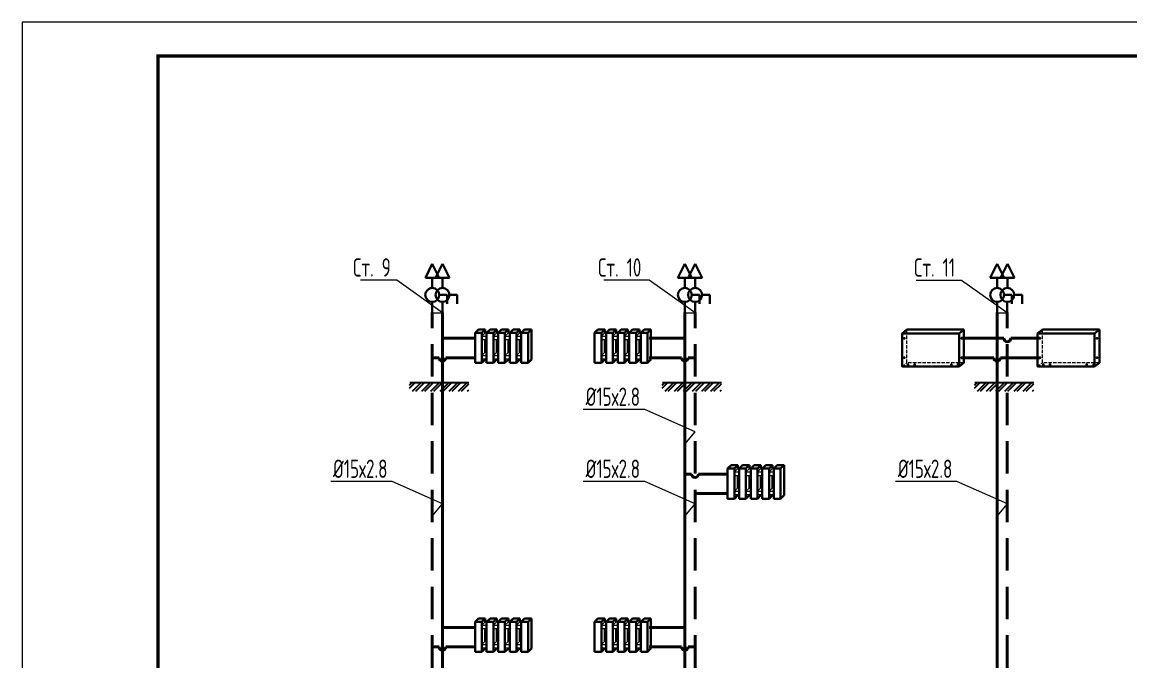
# Model space of a CAD drawing. Header units: millimetres. Extents: x -3929 to 624051, y 52832 to 514950.
# Drawn here: x 17196 to 33520, y 319994 to 329414 of the extents above; entities that cross this region are included whole.
import ezdxf
from ezdxf import colors
from ezdxf.entities.mleader import LeaderData, LeaderLine
from ezdxf.math import Vec2, Vec3

# ---------------------------------------------------------------- set-up
doc = ezdxf.new("R2010")
doc.units = ezdxf.units.MM
for name, pattern in [('GOST2.303 4', [7, 5, -2, 0]), ('Hidden', [7.14375, 4.7625, -2.38125]), ('K5LT32772', [0])]:
    doc.linetypes.add(name, pattern=pattern)
doc.layers.add('9_Форматы', color=7, linetype='Continuous')
doc.layers.add('стояки', color=7, linetype='Continuous')
for name, color, linetype, lineweight in [('Арматура', 4, 'Continuous', 30), ('ОВ', 6, 'Continuous', 40), ('ОВ-рамка', 7, 'Continuous', 30), ('ОВ-ТЕКСТ', 7, 'Continuous', 25), ('СПДС_Штриховка', 252, 'Continuous', 9)]:
    doc.layers.add(name, color=color, linetype=linetype, lineweight=lineweight)
doc.layers.add('т11.1', color=1, linetype='Continuous', true_color=0xff0000)
doc.layers.add('т21.1', color=5, linetype='Continuous', true_color=0x0000ff)
doc.styles.add('СТИЛЬ', font='simplex.shx', dxfattribs={"width": 0.65})

# ---------------------------------------------------------------- blocks, each defined once
blk = doc.blocks.new('В.к.')
at = {"layer": 'Арматура', "color": 7, "lineweight": 30}
for p, q in [((-0.4, 423.9), (-61.4, 302)), ((60.5, 302), (-0.4, 423.9)), ((-61.4, 302), (60.5, 302)), ((-0.4, 210.6), (-0.4, 302)), ((-61.5, 152.3), (-129.3, 152.3)), ((-129.3, 152.3), (-129.3, 76.2)), ((0, 0), (0, 91.4))]:
    blk.add_line(p, q, dxfattribs=at)
blk.add_circle((-0.3, 152.3), 60.9, dxfattribs=at)
blk = doc.blocks.new('gh павнель')
at = {"color": 32, "lineweight": 30, "ltscale": 0.1, "true_color": 0xcd6928}
for p, q in [((29457, 6419), (30297, 6419)), ((30297, 6419), (30297, 5931))]:
    blk.add_line(p, q, dxfattribs=at)
at = {"color": 32, "linetype": 'GOST2.303 4', "lineweight": 18, "ltscale": 10, "true_color": 0xcd6928}
for p, q in [((29457, 5931), (29457, 6419)), ((30297, 5931), (29457, 5931))]:
    blk.add_line(p, q, dxfattribs=at)
at = {"color": 32, "lineweight": 30, "ltscale": 0.1, "true_color": 0xcd6928}
for points in [[(29386, 6364), (29457, 6419)], [(30226, 6364), (30297, 6419)], [(30226, 5877), (30297, 5931)]]:
    blk.add_lwpolyline(points, dxfattribs=at)
blk.add_lwpolyline([(29386, 6364), (30226, 6364), (30226, 5877), (29386, 5877)], close=True, dxfattribs=at)
at = {"color": 32, "linetype": 'GOST2.303 4', "lineweight": 18, "ltscale": 10, "true_color": 0xcd6928}
blk.add_lwpolyline([(29386, 5877), (29457, 5931)], dxfattribs=at)
at = {"color": 32, "lineweight": 30, "ltscale": 0.1, "true_color": 0xcd6928}
for p in [(29422, 6292), (30262, 6292), (29422, 6004), (29472, 5904), (29572, 5904), (30112, 5904), (30212, 5904), (30262, 6004)]:
    blk.add_point(p, dxfattribs=at)
blk = doc.blocks.new('*U3000')
at = {"layer": '9_Форматы', "color": 7, "linetype": 'Continuous', "lineweight": 9, "ltscale": 100}
blk.add_lwpolyline([(5, -5), (5, 292), (-625, 292), (-625, -5)], close=True, dxfattribs=at)
at = {"layer": '9_Форматы', "color": 7, "linetype": 'Continuous', "lineweight": 9, "ltscale": 100, "const_width": 0.5}
blk.add_lwpolyline([(0, 0), (0, 287), (-605, 287), (-605, 0)], close=True, dxfattribs=at)

msp = doc.modelspace()

# ---------------------------------------------------------------- hatches: boundary and pattern name
at = {"layer": 'СПДС_Штриховка', "lineweight": 25}
h = msp.add_hatch(dxfattribs=at)
h.set_pattern_fill('ANSI32', color=253, scale=10)
h.set_pattern_definition([(45, (414620.66, 646011.83), (-67.351921, 67.351921), []), (45, (414665.56, 646011.83), (-67.351921, 67.351921), [])])
h.paths.add_polyline_path([(23774.549, 324105.849), (22899.896, 324105.849), (22899.896, 323978.179), (23774.549, 323978.179)])
h = msp.add_hatch(dxfattribs=at)
h.set_pattern_fill('ANSI32', color=253, scale=10)
h.set_pattern_definition([(45, (418339.48, 646011.83), (-67.351921, 67.351921), []), (45, (418384.38, 646011.83), (-67.351921, 67.351921), [])])
h.paths.add_polyline_path([(27493.37, 324105.849), (26618.717, 324105.849), (26618.717, 323978.179), (27493.37, 323978.179)])
h = msp.add_hatch(dxfattribs=at)
h.set_pattern_fill('ANSI32', color=253, scale=10)
h.set_pattern_definition([(45, (422937.21, 646011.83), (-67.351921, 67.351921), []), (45, (422982.11, 646011.83), (-67.351921, 67.351921), [])])
h.paths.add_polyline_path([(32091.096, 324105.849), (31216.443, 324105.849), (31216.443, 323978.179), (32091.096, 323978.179)])

# ---------------------------------------------------------------- linework, layer by layer
at = {"color": 32, "lineweight": 30, "ltscale": 0.1, "true_color": 0xcd6928}
for p, q in [((23864.501, 324839.742), (23914.501, 324889.742)), ((23864.501, 324839.742), (23864.501, 324395.998)), ((23964.501, 324839.742), (23864.501, 324839.742)), ((23914.501, 324889.742), (24014.501, 324889.742)), ((24014.501, 324889.742), (23964.501, 324839.742)), ((23964.501, 324839.742), (23964.501, 324395.998)), ((24014.501, 324889.742), (24014.501, 324839.742)), ((24034.501, 324839.742), (24084.501, 324889.742)), ((24034.501, 324839.742), (24034.501, 324395.998)), ((24134.501, 324839.742), (24034.501, 324839.742)), ((24084.501, 324889.742), (24184.501, 324889.742)), ((24184.501, 324889.742), (24134.501, 324839.742)), ((24134.501, 324839.742), (24134.501, 324395.998)), ((24184.501, 324889.742), (24184.501, 324839.742)), ((24204.501, 324839.742), (24254.501, 324889.742)), ((24204.501, 324839.742), (24204.501, 324395.998)), ((24304.501, 324839.742), (24204.501, 324839.742)), ((24254.501, 324889.742), (24354.501, 324889.742)), ((24354.501, 324889.742), (24304.501, 324839.742)), ((24304.501, 324839.742), (24304.501, 324395.998)), ((24354.501, 324889.742), (24354.501, 324839.742)), ((24374.501, 324839.742), (24424.501, 324889.742)), ((24374.501, 324839.742), (24374.501, 324395.998)), ((24474.501, 324839.742), (24374.501, 324839.742)), ((24424.501, 324889.742), (24524.501, 324889.742)), ((24524.501, 324889.742), (24474.501, 324839.742)), ((24474.501, 324839.742), (24474.501, 324395.998)), ((24524.501, 324889.742), (24524.501, 324839.742)), ((24544.501, 324839.742), (24594.501, 324889.742)), ((24544.501, 324839.742), (24544.501, 324395.998)), ((24644.501, 324839.742), (24544.501, 324839.742)), ((24594.501, 324889.742), (24694.501, 324889.742)), ((24694.501, 324889.742), (24644.501, 324839.742)), ((24644.501, 324839.742), (24644.501, 324395.998)), ((24694.501, 324889.742), (24694.501, 324445.998)), ((25624.138, 324839.742), (25674.138, 324889.742)), ((25624.138, 324839.742), (25624.138, 324395.998)), ((25724.138, 324839.742), (25624.138, 324839.742)), ((25674.138, 324889.742), (25774.138, 324889.742)), ((25774.138, 324889.742), (25724.138, 324839.742)), ((25724.138, 324839.742), (25724.138, 324395.998)), ((25774.138, 324889.742), (25774.138, 324839.742)), ((25794.138, 324839.742), (25844.138, 324889.742)), ((25794.138, 324839.742), (25794.138, 324395.998)), ((25894.138, 324839.742), (25794.138, 324839.742)), ((25844.138, 324889.742), (25944.138, 324889.742)), ((25944.138, 324889.742), (25894.138, 324839.742)), ((25894.138, 324839.742), (25894.138, 324395.998)), ((25944.138, 324889.742), (25944.138, 324839.742)), ((25964.138, 324839.742), (26014.138, 324889.742)), ((25964.138, 324839.742), (25964.138, 324395.998)), ((26064.138, 324839.742), (25964.138, 324839.742)), ((26014.138, 324889.742), (26114.138, 324889.742)), ((26114.138, 324889.742), (26064.138, 324839.742)), ((26064.138, 324839.742), (26064.138, 324395.998)), ((26114.138, 324889.742), (26114.138, 324839.742)), ((26134.138, 324839.742), (26184.138, 324889.742)), ((26134.138, 324839.742), (26134.138, 324395.998)), ((26234.138, 324839.742), (26134.138, 324839.742)), ((26184.138, 324889.742), (26284.138, 324889.742)), ((26284.138, 324889.742), (26234.138, 324839.742)), ((26234.138, 324839.742), (26234.138, 324395.998)), ((26284.138, 324889.742), (26284.138, 324839.742)), ((26304.138, 324839.742), (26354.138, 324889.742)), ((26304.138, 324839.742), (26304.138, 324395.998)), ((26404.138, 324839.742), (26304.138, 324839.742)), ((26354.138, 324889.742), (26454.138, 324889.742)), ((26454.138, 324889.742), (26404.138, 324839.742)), ((26404.138, 324839.742), (26404.138, 324395.998)), ((26454.138, 324889.742), (26454.138, 324445.998)), ((24014.501, 324739.742), (24014.501, 324555.998)), ((24184.501, 324739.742), (24184.501, 324555.998)), ((24354.501, 324739.742), (24354.501, 324555.998)), ((24524.501, 324739.742), (24524.501, 324555.998)), ((25774.138, 324739.742), (25774.138, 324555.998)), ((25944.138, 324739.742), (25944.138, 324555.998)), ((26114.138, 324739.742), (26114.138, 324555.998)), ((26284.138, 324739.742), (26284.138, 324555.998)), ((23964.501, 324395.998), (23864.501, 324395.998)), ((24014.501, 324445.998), (23964.501, 324395.998)), ((24014.501, 324455.998), (24014.501, 324445.998)), ((24134.501, 324395.998), (24034.501, 324395.998)), ((24184.501, 324445.998), (24134.501, 324395.998)), ((24184.501, 324455.998), (24184.501, 324445.998)), ((24304.501, 324395.998), (24204.501, 324395.998)), ((24354.501, 324445.998), (24304.501, 324395.998)), ((24354.501, 324455.998), (24354.501, 324445.998)), ((24474.501, 324395.998), (24374.501, 324395.998)), ((24524.501, 324445.998), (24474.501, 324395.998)), ((24524.501, 324455.998), (24524.501, 324445.998)), ((24644.501, 324395.998), (24544.501, 324395.998)), ((24694.501, 324445.998), (24644.501, 324395.998)), ((25724.138, 324395.998), (25624.138, 324395.998)), ((25774.138, 324445.998), (25724.138, 324395.998)), ((25774.138, 324455.998), (25774.138, 324445.998)), ((25894.138, 324395.998), (25794.138, 324395.998)), ((25944.138, 324445.998), (25894.138, 324395.998)), ((25944.138, 324455.998), (25944.138, 324445.998)), ((26064.138, 324395.998), (25964.138, 324395.998)), ((26114.138, 324445.998), (26064.138, 324395.998)), ((26114.138, 324455.998), (26114.138, 324445.998)), ((26234.138, 324395.998), (26134.138, 324395.998)), ((26284.138, 324445.998), (26234.138, 324395.998)), ((26284.138, 324455.998), (26284.138, 324445.998)), ((26404.138, 324395.998), (26304.138, 324395.998)), ((26454.138, 324445.998), (26404.138, 324395.998)), ((27583.322, 322839.742), (27633.322, 322889.742)), ((27633.322, 322889.742), (27733.322, 322889.742)), ((27733.322, 322889.742), (27683.322, 322839.742)), ((27733.322, 322889.742), (27733.322, 322839.742)), ((27753.322, 322839.742), (27803.322, 322889.742)), ((27803.322, 322889.742), (27903.322, 322889.742)), ((27903.322, 322889.742), (27853.322, 322839.742)), ((27903.322, 322889.742), (27903.322, 322839.742)), ((27923.322, 322839.742), (27973.322, 322889.742)), ((27973.322, 322889.742), (28073.322, 322889.742)), ((28073.322, 322889.742), (28023.322, 322839.742)), ((28073.322, 322889.742), (28073.322, 322839.742)), ((28093.322, 322839.742), (28143.322, 322889.742)), ((28143.322, 322889.742), (28243.322, 322889.742)), ((28243.322, 322889.742), (28193.322, 322839.742)), ((28243.322, 322889.742), (28243.322, 322839.742)), ((28263.322, 322839.742), (28313.322, 322889.742)), ((28313.322, 322889.742), (28413.322, 322889.742)), ((28413.322, 322889.742), (28363.322, 322839.742)), ((28413.322, 322889.742), (28413.322, 322445.998)), ((27583.322, 322839.742), (27583.322, 322395.998)), ((27683.322, 322839.742), (27583.322, 322839.742)), ((27683.322, 322839.742), (27683.322, 322395.998)), ((27733.322, 322739.742), (27733.322, 322555.998)), ((27753.322, 322839.742), (27753.322, 322395.998)), ((27853.322, 322839.742), (27753.322, 322839.742)), ((27853.322, 322839.742), (27853.322, 322395.998)), ((27903.322, 322739.742), (27903.322, 322555.998)), ((27923.322, 322839.742), (27923.322, 322395.998)), ((28023.322, 322839.742), (27923.322, 322839.742)), ((28023.322, 322839.742), (28023.322, 322395.998)), ((28073.322, 322739.742), (28073.322, 322555.998)), ((28093.322, 322839.742), (28093.322, 322395.998)), ((28193.322, 322839.742), (28093.322, 322839.742)), ((28193.322, 322839.742), (28193.322, 322395.998)), ((28243.322, 322739.742), (28243.322, 322555.998)), ((28263.322, 322839.742), (28263.322, 322395.998)), ((28363.322, 322839.742), (28263.322, 322839.742)), ((28363.322, 322839.742), (28363.322, 322395.998)), ((27683.322, 322395.998), (27583.322, 322395.998)), ((27733.322, 322445.998), (27683.322, 322395.998)), ((27733.322, 322455.998), (27733.322, 322445.998)), ((27853.322, 322395.998), (27753.322, 322395.998)), ((27903.322, 322445.998), (27853.322, 322395.998)), ((27903.322, 322455.998), (27903.322, 322445.998)), ((28023.322, 322395.998), (27923.322, 322395.998)), ((28073.322, 322445.998), (28023.322, 322395.998)), ((28073.322, 322455.998), (28073.322, 322445.998)), ((28193.322, 322395.998), (28093.322, 322395.998)), ((28243.322, 322445.998), (28193.322, 322395.998)), ((28243.322, 322455.998), (28243.322, 322445.998)), ((28363.322, 322395.998), (28263.322, 322395.998)), ((28413.322, 322445.998), (28363.322, 322395.998)), ((23864.501, 320583.005), (23914.501, 320633.005)), ((23914.501, 320633.005), (24014.501, 320633.005)), ((24014.501, 320633.005), (23964.501, 320583.005)), ((24014.501, 320633.005), (24014.501, 320583.005)), ((24034.501, 320583.005), (24084.501, 320633.005)), ((24084.501, 320633.005), (24184.501, 320633.005)), ((24184.501, 320633.005), (24134.501, 320583.005)), ((24184.501, 320633.005), (24184.501, 320583.005)), ((24204.501, 320583.005), (24254.501, 320633.005)), ((24254.501, 320633.005), (24354.501, 320633.005)), ((24354.501, 320633.005), (24304.501, 320583.005)), ((24354.501, 320633.005), (24354.501, 320583.005)), ((24374.501, 320583.005), (24424.501, 320633.005)), ((24424.501, 320633.005), (24524.501, 320633.005)), ((24524.501, 320633.005), (24474.501, 320583.005)), ((24524.501, 320633.005), (24524.501, 320583.005)), ((24544.501, 320583.005), (24594.501, 320633.005)), ((24594.501, 320633.005), (24694.501, 320633.005)), ((24694.501, 320633.005), (24644.501, 320583.005)), ((24694.501, 320633.005), (24694.501, 320189.261)), ((25624.138, 320583.005), (25674.138, 320633.005)), ((25674.138, 320633.005), (25774.138, 320633.005)), ((25774.138, 320633.005), (25724.138, 320583.005)), ((25774.138, 320633.005), (25774.138, 320583.005)), ((25794.138, 320583.005), (25844.138, 320633.005)), ((25844.138, 320633.005), (25944.138, 320633.005)), ((25944.138, 320633.005), (25894.138, 320583.005)), ((25944.138, 320633.005), (25944.138, 320583.005)), ((25964.138, 320583.005), (26014.138, 320633.005)), ((26014.138, 320633.005), (26114.138, 320633.005)), ((26114.138, 320633.005), (26064.138, 320583.005)), ((26114.138, 320633.005), (26114.138, 320583.005)), ((26134.138, 320583.005), (26184.138, 320633.005)), ((26184.138, 320633.005), (26284.138, 320633.005)), ((26284.138, 320633.005), (26234.138, 320583.005)), ((26284.138, 320633.005), (26284.138, 320583.005)), ((26304.138, 320583.005), (26354.138, 320633.005)), ((26354.138, 320633.005), (26454.138, 320633.005)), ((26454.138, 320633.005), (26404.138, 320583.005)), ((26454.138, 320633.005), (26454.138, 320189.261)), ((23864.501, 320583.005), (23864.501, 320139.261)), ((23964.501, 320583.005), (23864.501, 320583.005)), ((23964.501, 320583.005), (23964.501, 320139.261)), ((24014.501, 320483.005), (24014.501, 320299.261)), ((24034.501, 320583.005), (24034.501, 320139.261)), ((24134.501, 320583.005), (24034.501, 320583.005)), ((24134.501, 320583.005), (24134.501, 320139.261)), ((24184.501, 320483.005), (24184.501, 320299.261)), ((24204.501, 320583.005), (24204.501, 320139.261)), ((24304.501, 320583.005), (24204.501, 320583.005)), ((24304.501, 320583.005), (24304.501, 320139.261)), ((24354.501, 320483.005), (24354.501, 320299.261)), ((24374.501, 320583.005), (24374.501, 320139.261)), ((24474.501, 320583.005), (24374.501, 320583.005)), ((24474.501, 320583.005), (24474.501, 320139.261)), ((24524.501, 320483.005), (24524.501, 320299.261)), ((24544.501, 320583.005), (24544.501, 320139.261)), ((24644.501, 320583.005), (24544.501, 320583.005)), ((24644.501, 320583.005), (24644.501, 320139.261)), ((25624.138, 320583.005), (25624.138, 320139.261)), ((25724.138, 320583.005), (25624.138, 320583.005)), ((25724.138, 320583.005), (25724.138, 320139.261)), ((25774.138, 320483.005), (25774.138, 320299.261)), ((25794.138, 320583.005), (25794.138, 320139.261)), ((25894.138, 320583.005), (25794.138, 320583.005)), ((25894.138, 320583.005), (25894.138, 320139.261)), ((25944.138, 320483.005), (25944.138, 320299.261)), ((25964.138, 320583.005), (25964.138, 320139.261)), ((26064.138, 320583.005), (25964.138, 320583.005)), ((26064.138, 320583.005), (26064.138, 320139.261)), ((26114.138, 320483.005), (26114.138, 320299.261)), ((26134.138, 320583.005), (26134.138, 320139.261)), ((26234.138, 320583.005), (26134.138, 320583.005)), ((26234.138, 320583.005), (26234.138, 320139.261)), ((26284.138, 320483.005), (26284.138, 320299.261)), ((26304.138, 320583.005), (26304.138, 320139.261)), ((26404.138, 320583.005), (26304.138, 320583.005)), ((26404.138, 320583.005), (26404.138, 320139.261)), ((23964.501, 320139.261), (23864.501, 320139.261)), ((24014.501, 320189.261), (23964.501, 320139.261)), ((24014.501, 320199.261), (24014.501, 320189.261)), ((24134.501, 320139.261), (24034.501, 320139.261)), ((24184.501, 320189.261), (24134.501, 320139.261)), ((24184.501, 320199.261), (24184.501, 320189.261)), ((24304.501, 320139.261), (24204.501, 320139.261)), ((24354.501, 320189.261), (24304.501, 320139.261)), ((24354.501, 320199.261), (24354.501, 320189.261)), ((24474.501, 320139.261), (24374.501, 320139.261)), ((24524.501, 320189.261), (24474.501, 320139.261)), ((24524.501, 320199.261), (24524.501, 320189.261)), ((24644.501, 320139.261), (24544.501, 320139.261)), ((24694.501, 320189.261), (24644.501, 320139.261)), ((25724.138, 320139.261), (25624.138, 320139.261)), ((25774.138, 320189.261), (25724.138, 320139.261)), ((25774.138, 320199.261), (25774.138, 320189.261)), ((25894.138, 320139.261), (25794.138, 320139.261)), ((25944.138, 320189.261), (25894.138, 320139.261)), ((25944.138, 320199.261), (25944.138, 320189.261)), ((26064.138, 320139.261), (25964.138, 320139.261)), ((26114.138, 320189.261), (26064.138, 320139.261)), ((26114.138, 320199.261), (26114.138, 320189.261)), ((26234.138, 320139.261), (26134.138, 320139.261)), ((26284.138, 320189.261), (26234.138, 320139.261)), ((26284.138, 320199.261), (26284.138, 320189.261)), ((26404.138, 320139.261), (26304.138, 320139.261)), ((26454.138, 320189.261), (26404.138, 320139.261))]:
    msp.add_line(p, q, dxfattribs=at)
at = {"color": 32, "linetype": 'K5LT32772', "lineweight": 20, "ltscale": 10, "true_color": 0xcd6928}
for p, q in [((24014.501, 324839.742), (23964.501, 324789.742)), ((24014.501, 324839.742), (24034.501, 324839.742)), ((24184.501, 324839.742), (24134.501, 324789.742)), ((24184.501, 324839.742), (24204.501, 324839.742)), ((24354.501, 324839.742), (24304.501, 324789.742)), ((24354.501, 324839.742), (24374.501, 324839.742)), ((24524.501, 324839.742), (24474.501, 324789.742)), ((24524.501, 324839.742), (24544.501, 324839.742)), ((25774.138, 324839.742), (25724.138, 324789.742)), ((25774.138, 324839.742), (25794.138, 324839.742)), ((25944.138, 324839.742), (25894.138, 324789.742)), ((25944.138, 324839.742), (25964.138, 324839.742)), ((26114.138, 324839.742), (26064.138, 324789.742)), ((26114.138, 324839.742), (26134.138, 324839.742)), ((26284.138, 324839.742), (26234.138, 324789.742)), ((26284.138, 324839.742), (26304.138, 324839.742)), ((23964.501, 324789.742), (24034.501, 324789.742)), ((23964.501, 324739.742), (24034.501, 324739.742)), ((24134.501, 324789.742), (24204.501, 324789.742)), ((24134.501, 324739.742), (24204.501, 324739.742)), ((24304.501, 324789.742), (24374.501, 324789.742)), ((24304.501, 324739.742), (24374.501, 324739.742)), ((24474.501, 324789.742), (24544.501, 324789.742)), ((24474.501, 324739.742), (24544.501, 324739.742)), ((25724.138, 324789.742), (25794.138, 324789.742)), ((25724.138, 324739.742), (25794.138, 324739.742)), ((25894.138, 324789.742), (25964.138, 324789.742)), ((25894.138, 324739.742), (25964.138, 324739.742)), ((26064.138, 324789.742), (26134.138, 324789.742)), ((26064.138, 324739.742), (26134.138, 324739.742)), ((26234.138, 324789.742), (26304.138, 324789.742)), ((26234.138, 324739.742), (26304.138, 324739.742)), ((24014.501, 324555.998), (23964.501, 324505.998)), ((24014.501, 324555.998), (24034.501, 324555.998)), ((24184.501, 324555.998), (24134.501, 324505.998)), ((24184.501, 324555.998), (24204.501, 324555.998)), ((24354.501, 324555.998), (24304.501, 324505.998)), ((24354.501, 324555.998), (24374.501, 324555.998)), ((24524.501, 324555.998), (24474.501, 324505.998)), ((24524.501, 324555.998), (24544.501, 324555.998)), ((25774.138, 324555.998), (25724.138, 324505.998)), ((25774.138, 324555.998), (25794.138, 324555.998)), ((25944.138, 324555.998), (25894.138, 324505.998)), ((25944.138, 324555.998), (25964.138, 324555.998)), ((26114.138, 324555.998), (26064.138, 324505.998)), ((26114.138, 324555.998), (26134.138, 324555.998)), ((26284.138, 324555.998), (26234.138, 324505.998)), ((26284.138, 324555.998), (26304.138, 324555.998)), ((23964.501, 324505.998), (24034.501, 324505.998)), ((23964.501, 324455.998), (24034.501, 324455.998)), ((24134.501, 324505.998), (24204.501, 324505.998)), ((24134.501, 324455.998), (24204.501, 324455.998)), ((24304.501, 324505.998), (24374.501, 324505.998)), ((24304.501, 324455.998), (24374.501, 324455.998)), ((24474.501, 324505.998), (24544.501, 324505.998)), ((24474.501, 324455.998), (24544.501, 324455.998)), ((25724.138, 324505.998), (25794.138, 324505.998)), ((25724.138, 324455.998), (25794.138, 324455.998)), ((25894.138, 324505.998), (25964.138, 324505.998)), ((25894.138, 324455.998), (25964.138, 324455.998)), ((26064.138, 324505.998), (26134.138, 324505.998)), ((26064.138, 324455.998), (26134.138, 324455.998)), ((26234.138, 324505.998), (26304.138, 324505.998)), ((26234.138, 324455.998), (26304.138, 324455.998)), ((27733.322, 322839.742), (27683.322, 322789.742)), ((27683.322, 322789.742), (27753.322, 322789.742)), ((27683.322, 322739.742), (27753.322, 322739.742)), ((27733.322, 322839.742), (27753.322, 322839.742)), ((27903.322, 322839.742), (27853.322, 322789.742)), ((27853.322, 322789.742), (27923.322, 322789.742)), ((27853.322, 322739.742), (27923.322, 322739.742)), ((27903.322, 322839.742), (27923.322, 322839.742)), ((28073.322, 322839.742), (28023.322, 322789.742)), ((28023.322, 322789.742), (28093.322, 322789.742)), ((28023.322, 322739.742), (28093.322, 322739.742)), ((28073.322, 322839.742), (28093.322, 322839.742)), ((28243.322, 322839.742), (28193.322, 322789.742)), ((28193.322, 322789.742), (28263.322, 322789.742)), ((28193.322, 322739.742), (28263.322, 322739.742)), ((28243.322, 322839.742), (28263.322, 322839.742)), ((27733.322, 322555.998), (27683.322, 322505.998)), ((27733.322, 322555.998), (27753.322, 322555.998)), ((27903.322, 322555.998), (27853.322, 322505.998)), ((27903.322, 322555.998), (27923.322, 322555.998)), ((28073.322, 322555.998), (28023.322, 322505.998)), ((28073.322, 322555.998), (28093.322, 322555.998)), ((28243.322, 322555.998), (28193.322, 322505.998)), ((28243.322, 322555.998), (28263.322, 322555.998)), ((27683.322, 322505.998), (27753.322, 322505.998)), ((27683.322, 322455.998), (27753.322, 322455.998)), ((27853.322, 322505.998), (27923.322, 322505.998)), ((27853.322, 322455.998), (27923.322, 322455.998)), ((28023.322, 322505.998), (28093.322, 322505.998)), ((28023.322, 322455.998), (28093.322, 322455.998)), ((28193.322, 322505.998), (28263.322, 322505.998)), ((28193.322, 322455.998), (28263.322, 322455.998)), ((24014.501, 320583.005), (23964.501, 320533.005)), ((23964.501, 320533.005), (24034.501, 320533.005)), ((23964.501, 320483.005), (24034.501, 320483.005)), ((24014.501, 320583.005), (24034.501, 320583.005)), ((24184.501, 320583.005), (24134.501, 320533.005)), ((24134.501, 320533.005), (24204.501, 320533.005)), ((24134.501, 320483.005), (24204.501, 320483.005)), ((24184.501, 320583.005), (24204.501, 320583.005)), ((24354.501, 320583.005), (24304.501, 320533.005)), ((24304.501, 320533.005), (24374.501, 320533.005)), ((24304.501, 320483.005), (24374.501, 320483.005)), ((24354.501, 320583.005), (24374.501, 320583.005)), ((24524.501, 320583.005), (24474.501, 320533.005)), ((24474.501, 320533.005), (24544.501, 320533.005)), ((24474.501, 320483.005), (24544.501, 320483.005)), ((24524.501, 320583.005), (24544.501, 320583.005)), ((25774.138, 320583.005), (25724.138, 320533.005)), ((25724.138, 320533.005), (25794.138, 320533.005)), ((25724.138, 320483.005), (25794.138, 320483.005)), ((25774.138, 320583.005), (25794.138, 320583.005)), ((25944.138, 320583.005), (25894.138, 320533.005)), ((25894.138, 320533.005), (25964.138, 320533.005)), ((25894.138, 320483.005), (25964.138, 320483.005)), ((25944.138, 320583.005), (25964.138, 320583.005)), ((26114.138, 320583.005), (26064.138, 320533.005)), ((26064.138, 320533.005), (26134.138, 320533.005)), ((26064.138, 320483.005), (26134.138, 320483.005)), ((26114.138, 320583.005), (26134.138, 320583.005)), ((26284.138, 320583.005), (26234.138, 320533.005)), ((26234.138, 320533.005), (26304.138, 320533.005)), ((26234.138, 320483.005), (26304.138, 320483.005)), ((26284.138, 320583.005), (26304.138, 320583.005)), ((24014.501, 320299.261), (23964.501, 320249.261)), ((24014.501, 320299.261), (24034.501, 320299.261)), ((24184.501, 320299.261), (24134.501, 320249.261)), ((24184.501, 320299.261), (24204.501, 320299.261)), ((24354.501, 320299.261), (24304.501, 320249.261)), ((24354.501, 320299.261), (24374.501, 320299.261)), ((24524.501, 320299.261), (24474.501, 320249.261)), ((24524.501, 320299.261), (24544.501, 320299.261)), ((25774.138, 320299.261), (25724.138, 320249.261)), ((25774.138, 320299.261), (25794.138, 320299.261)), ((25944.138, 320299.261), (25894.138, 320249.261)), ((25944.138, 320299.261), (25964.138, 320299.261)), ((26114.138, 320299.261), (26064.138, 320249.261)), ((26114.138, 320299.261), (26134.138, 320299.261)), ((26284.138, 320299.261), (26234.138, 320249.261)), ((26284.138, 320299.261), (26304.138, 320299.261)), ((23964.501, 320249.261), (24034.501, 320249.261)), ((23964.501, 320199.261), (24034.501, 320199.261)), ((24134.501, 320249.261), (24204.501, 320249.261)), ((24134.501, 320199.261), (24204.501, 320199.261)), ((24304.501, 320249.261), (24374.501, 320249.261)), ((24304.501, 320199.261), (24374.501, 320199.261)), ((24474.501, 320249.261), (24544.501, 320249.261)), ((24474.501, 320199.261), (24544.501, 320199.261)), ((25724.138, 320249.261), (25794.138, 320249.261)), ((25724.138, 320199.261), (25794.138, 320199.261)), ((25894.138, 320249.261), (25964.138, 320249.261)), ((25894.138, 320199.261), (25964.138, 320199.261)), ((26064.138, 320249.261), (26134.138, 320249.261)), ((26064.138, 320199.261), (26134.138, 320199.261)), ((26234.138, 320249.261), (26304.138, 320249.261)), ((26234.138, 320199.261), (26304.138, 320199.261))]:
    msp.add_line(p, q, dxfattribs=at)
at = {"color": 253, "lineweight": 25, "ltscale": 0.1}
for p, q in [((22906.239, 324105.849), (23774.549, 324105.849)), ((26625.06, 324105.849), (27493.37, 324105.849)), ((31222.786, 324105.849), (32091.096, 324105.849))]:
    msp.add_line(p, q, dxfattribs=at)
at = {"layer": 'стояки', "color": 5, "lineweight": 40}
for p, q in [((23234.164, 324470.638), (23334.262, 324470.623)), ((23434.262, 324470.751), (23864.894, 324470.687)), ((26428.842, 324470.687), (26902.985, 324470.645)), ((27002.985, 324470.709), (27103.083, 324470.709)), ((31026.568, 324470.687), (31500.711, 324470.57)), ((31600.711, 324470.698), (32181.441, 324470.687)), ((27103.083, 322470.758), (27583.715, 322470.687)), ((23233.541, 320213.901), (23334.262, 320213.886)), ((23434.262, 320214.014), (23864.894, 320213.95)), ((26428.842, 320213.95), (26902.985, 320213.908)), ((27002.985, 320213.844), (27103.083, 320213.844))]:
    msp.add_line(p, q, dxfattribs=at)
for centre in [(23384.262, 324470.687), (26952.985, 324470.709), (31550.711, 324470.634), (23384.262, 320213.95), (26952.985, 320213.972)]:
    msp.add_arc(centre, 50, 180.0733184, 0.0733184, dxfattribs=at)
at = {"layer": 'т11.1', "lineweight": 40}
for p, q in [((23384.262, 311335.637), (23384.262, 325139.714)), ((26951.062, 311335.637), (26953.083, 325139.714)), ((31548.788, 311335.637), (31550.809, 325139.714)), ((23384.262, 324758.328), (23864.501, 324758.328)), ((26428.842, 324758.328), (26953.027, 324758.274)), ((31026.568, 324758.328), (31650.809, 324758.264)), ((31750.809, 324758.328), (32181.048, 324758.328)), ((26952.985, 322758.264), (27053.083, 322758.264)), ((27153.083, 322758.328), (27583.322, 322758.328)), ((23384.262, 320501.59), (23864.501, 320501.59)), ((26428.842, 320501.59), (26952.404, 320501.537))]:
    msp.add_line(p, q, dxfattribs=at)
for centre in [(31700.809, 324758.328), (27103.083, 322758.328)]:
    msp.add_arc(centre, 50, 180.0733184, 0.0733184, dxfattribs=at)
at = {"layer": 'т21.1', "linetype": 'Hidden', "lineweight": 40, "ltscale": 100}
for p, q in [((23232.241, 311335.637), (23234.262, 325139.714)), ((27103.083, 311335.637), (27103.083, 325139.714)), ((31700.809, 311335.637), (31700.809, 325139.714))]:
    msp.add_line(p, q, dxfattribs=at)

# ---------------------------------------------------------------- block references
at = {"lineweight": 13}
for p in [(764.895, 318466.717), (2759.767, 318466.717)]:
    msp.add_blockref('gh павнель', p, dxfattribs=at)
at = {"layer": 'ОВ', "xscale": -1.687500000000001, "yscale": 1.6875, "zscale": 1.6875}
for p in [(23234.262, 325139.714), (23384.262, 325139.714), (26953.083, 325139.714), (27103.083, 325139.714), (31550.809, 325139.714), (31700.809, 325139.714)]:
    msp.add_blockref('В.к.', p, dxfattribs=at)
at = {"layer": 'ОВ-рамка', "ltscale": 100, "transparency": 33554687, "xscale": 100, "yscale": 100, "zscale": 100}
msp.add_blockref('*U3000', (79696.148, 300213.532, 576.986), dxfattribs=at)

# ---------------------------------------------------------------- leaders
at = {"layer": 'ОВ-ТЕКСТ', "color": 7}
ml = msp.add_multileader_mtext('Standard', dxfattribs=at)
ml.set_content('\\A1;Ст. 9', color=7, style='СТИЛЬ')
ml.set_leader_properties(color=7, lineweight=18)
ml.build(insert=Vec2(0, 0))
ml.multileader.update_dxf_attribs({"text_left_attachment_type": 6, "text_right_attachment_type": 6, "dogleg_length": 0.36, "arrow_head_size": 0.126})
ctx = ml.context
ctx.base_point, ctx.char_height, ctx.arrow_head_size, ctx.landing_gap_size, ctx.plane_origin = Vec3(21982.662, 325613.111), 270, 0.126, 0.063, Vec3(24121.625, 324277.7)
ctx.left_attachment, ctx.right_attachment, ctx.text_align_type = 6, 6, 1
notes = []
notes.append((ctx, [(1, (1, 1, 0), (22710.111, 325613.111), (-1, 0), 0.252, [(1, [(23234.261, 325132.398), (23384.261, 325132.398)], 0, [])])]))
ctx.mtext.insert, ctx.mtext.width, ctx.mtext.alignment, ctx.mtext.flow_direction = Vec3(22346.26, 325937.111), 1404.14984, 2, 5
ml = msp.add_multileader_mtext('Standard', dxfattribs=at)
ml.set_content('\\A1;Ст. 10', color=7, style='СТИЛЬ')
ml.set_leader_properties(color=7, lineweight=18)
ml.build(insert=Vec2(0, 0))
ml.multileader.update_dxf_attribs({"text_left_attachment_type": 6, "text_right_attachment_type": 6, "dogleg_length": 0.36, "arrow_head_size": 0.126})
ctx = ml.context
ctx.base_point, ctx.char_height, ctx.arrow_head_size, ctx.landing_gap_size, ctx.plane_origin = Vec3(25559.411, 325612.567), 270, 0.126, 0.063, Vec3(27840.446, 324277.155)
ctx.left_attachment, ctx.right_attachment, ctx.text_align_type = 6, 6, 1
notes.append((ctx, [(1, (1, 1, 0), (26428.932, 325612.567), (-1, 0), 0.252, [(1, [(26953.081, 325131.853), (27103.081, 325131.853)], 0, [])])]))
ctx.mtext.insert, ctx.mtext.width, ctx.mtext.alignment, ctx.mtext.flow_direction = Vec3(25994.046, 325936.567), 1404.14984, 2, 5
ml = msp.add_multileader_mtext('Standard', dxfattribs=at)
ml.set_content('\\A1;Ст. 11', color=7, style='СТИЛЬ')
ml.set_leader_properties(color=7, lineweight=18)
ml.build(insert=Vec2(0, 0))
ml.multileader.update_dxf_attribs({"text_left_attachment_type": 6, "text_right_attachment_type": 6, "dogleg_length": 0.36, "arrow_head_size": 0.126})
ctx = ml.context
ctx.base_point, ctx.char_height, ctx.arrow_head_size, ctx.landing_gap_size, ctx.plane_origin = Vec3(30232.351, 325611.894), 270, 0.126, 0.063, Vec3(32438.171, 324276.482)
ctx.left_attachment, ctx.right_attachment, ctx.text_align_type = 6, 6, 1
notes.append((ctx, [(1, (1, 1, 0), (31026.658, 325611.894), (-1, 0), 0.252, [(1, [(31550.807, 325131.18), (31700.807, 325131.18)], 0, [])])]))
ctx.mtext.insert, ctx.mtext.width, ctx.mtext.alignment, ctx.mtext.flow_direction = Vec3(30629.379, 325935.894), 1404.14984, 2, 5
ml = msp.add_multileader_mtext('Standard', dxfattribs=at)
ml.set_content('\\A1;%%C15х2.8', color=7, style='СТИЛЬ')
ml.set_leader_properties(color=7, lineweight=18)
ml.build(insert=Vec2(0, 0))
ml.multileader.update_dxf_attribs({"text_left_attachment_type": 6, "text_right_attachment_type": 6, "dogleg_length": 0.36, "arrow_head_size": 0.126})
ctx = ml.context
ctx.base_point, ctx.char_height, ctx.arrow_head_size, ctx.landing_gap_size, ctx.plane_origin = Vec3(25425.365, 323709.239), 270, 0.126, 0.063, Vec3(27421.508, 322759.673)
ctx.left_attachment, ctx.right_attachment, ctx.text_align_type = 6, 6, 1
notes.append((ctx, [(1, (1, 1, 0), (26361.743, 323709.239), (-1, 0), 0.252, [(0, [(26952.799, 323201.206), (27104.54, 323381.634)], 0, [])])]))
ctx.mtext.insert, ctx.mtext.width, ctx.mtext.alignment, ctx.mtext.flow_direction = Vec3(25893.428, 324033.239), 1404.14984, 2, 5
ml = msp.add_multileader_mtext('Standard', dxfattribs=at)
ml.set_content('\\A1;%%C15х2.8', color=7, style='СТИЛЬ')
ml.set_leader_properties(color=7, lineweight=18)
ml.build(insert=Vec2(0, 0))
ml.multileader.update_dxf_attribs({"text_left_attachment_type": 6, "text_right_attachment_type": 6, "dogleg_length": 0.36, "arrow_head_size": 0.126})
ctx = ml.context
ctx.base_point, ctx.char_height, ctx.arrow_head_size, ctx.landing_gap_size, ctx.plane_origin = Vec3(21706.389, 322648.305), 270, 0.126, 0.063, Vec3(23702.532, 321698.738)
ctx.left_attachment, ctx.right_attachment, ctx.text_align_type = 6, 6, 1
notes.append((ctx, [(1, (1, 1, 0), (22642.767, 322648.305), (-1, 0), 0.252, [(0, [(23233.823, 322140.271), (23385.564, 322320.699)], 0, [])])]))
ctx.mtext.insert, ctx.mtext.width, ctx.mtext.alignment, ctx.mtext.flow_direction = Vec3(22174.452, 322972.305), 1404.14984, 2, 5
ml = msp.add_multileader_mtext('Standard', dxfattribs=at)
ml.set_content('\\A1;%%C15х2.8', color=7, style='СТИЛЬ')
ml.set_leader_properties(color=7, lineweight=18)
ml.build(insert=Vec2(0, 0))
ml.multileader.update_dxf_attribs({"text_left_attachment_type": 6, "text_right_attachment_type": 6, "dogleg_length": 0.36, "arrow_head_size": 0.126})
ctx = ml.context
ctx.base_point, ctx.char_height, ctx.arrow_head_size, ctx.landing_gap_size, ctx.plane_origin = Vec3(25425.21, 322647.76), 270, 0.126, 0.063, Vec3(27421.352, 321698.194)
ctx.left_attachment, ctx.right_attachment, ctx.text_align_type = 6, 6, 1
notes.append((ctx, [(1, (1, 1, 0), (26361.588, 322647.76), (-1, 0), 0.252, [(0, [(26952.643, 322139.727), (27104.385, 322320.155)], 0, [])])]))
ctx.mtext.insert, ctx.mtext.width, ctx.mtext.alignment, ctx.mtext.flow_direction = Vec3(25893.273, 322971.76), 1404.14984, 2, 5
ml = msp.add_multileader_mtext('Standard', dxfattribs=at)
ml.set_content('\\A1;%%C15х2.8', color=7, style='СТИЛЬ')
ml.set_leader_properties(color=7, lineweight=18)
ml.build(insert=Vec2(0, 0))
ml.multileader.update_dxf_attribs({"text_left_attachment_type": 6, "text_right_attachment_type": 6, "dogleg_length": 0.36, "arrow_head_size": 0.126})
ctx = ml.context
ctx.base_point, ctx.char_height, ctx.arrow_head_size, ctx.landing_gap_size, ctx.plane_origin = Vec3(30022.936, 322648.305), 270, 0.126, 0.063, Vec3(32019.078, 321698.738)
ctx.left_attachment, ctx.right_attachment, ctx.text_align_type = 6, 6, 1
notes.append((ctx, [(1, (1, 1, 0), (30959.314, 322648.305), (-1, 0), 0.252, [(0, [(31550.369, 322140.271), (31702.111, 322320.699)], 0, [])])]))
ctx.mtext.insert, ctx.mtext.width, ctx.mtext.alignment, ctx.mtext.flow_direction = Vec3(30490.999, 322972.305), 1404.14984, 2, 5
for ctx, leaders in notes:
    for number, flags, end, landing, length, lines in leaders:
        leader = LeaderData()
        leader.index, (leader.has_last_leader_line, leader.has_dogleg_vector, leader.attachment_direction) = number, flags
        leader.last_leader_point, leader.dogleg_vector, leader.dogleg_length = Vec3(end), Vec3(landing), length
        for number, points, colour, breaks in lines:
            line = LeaderLine()
            line.index, line.vertices, line.color, line.breaks = number, Vec3.list(points), colors.encode_raw_color(colour), breaks
            leader.lines.append(line)
        ctx.leaders.append(leader)

doc.saveas('drawing.dxf')
